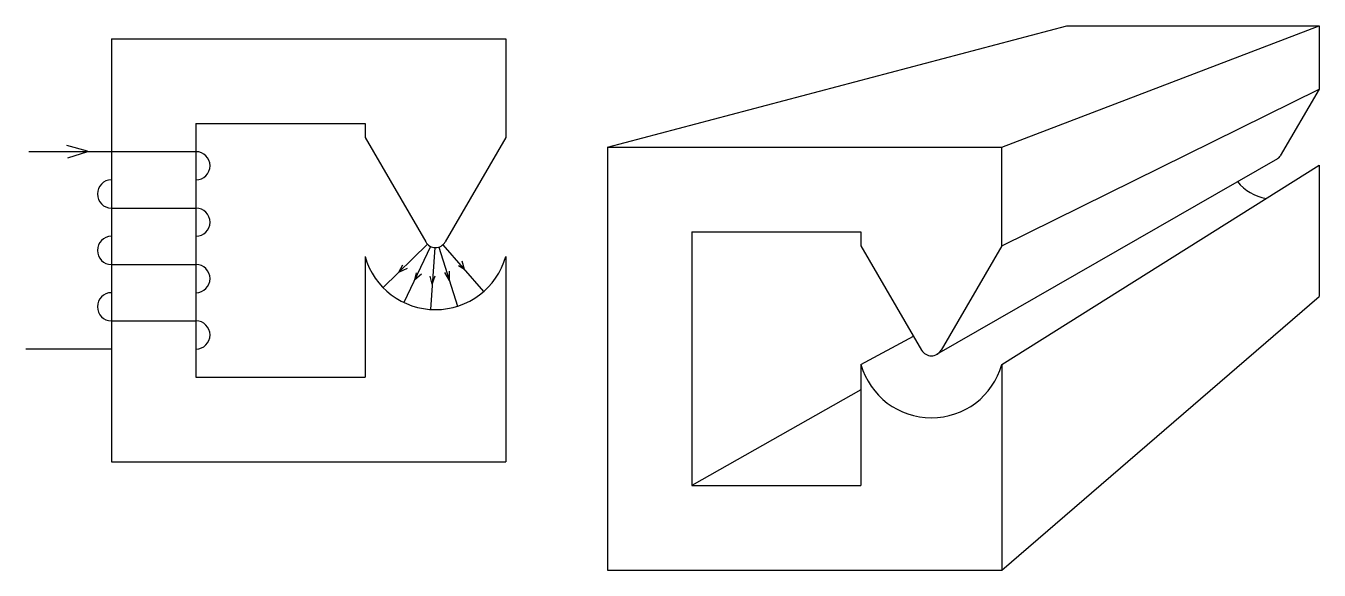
# Model space of a CAD drawing. Extents: x 62 to 291, y 36 to 133.
import ezdxf

# ---------------------------------------------------------------- set-up
doc = ezdxf.new("R2010")
doc.units = 0
doc.layers.get('0').update_dxf_attribs({"linetype": 'CONTINUOUS'})

msp = doc.modelspace()

# ---------------------------------------------------------------- linework, layer by layer
for p, q in [((165.11, 111.36), (246.63, 132.85)), ((235.11, 111.36), (291.43, 132.85)), ((246.63, 132.85), (291.43, 132.85)), ((291.43, 132.85), (291.43, 121.65)), ((77.08, 130.55), (77.08, 55.55)), ((77.08, 130.55), (147.08, 130.55)), ((147.08, 130.55), (147.08, 113.05)), ((235.11, 93.86), (291.43, 121.65)), ((291.43, 121.65), (284.54, 109.81)), ((92.08, 115.55), (92.08, 70.55)), ((92.08, 115.55), (122.08, 115.55)), ((122.08, 115.55), (122.08, 113.05)), ((122.08, 113.05), (132.85, 94.54)), ((147.08, 113.05), (136.31, 94.54)), ((92.08, 110.55), (62.42, 110.55)), ((72.8, 110.63), (69.18, 111.67)), ((72.8, 110.55), (69.27, 109.43)), ((165.11, 111.36), (235.11, 111.36)), ((165.11, 111.36), (165.11, 36.36)), ((235.11, 93.86), (235.11, 111.36)), ((223.6, 74.63), (284.07, 109.34)), ((235.11, 72.79), (291.43, 108.17)), ((291.43, 108.17), (291.43, 84.85)), ((77.08, 100.55), (92.08, 100.55)), ((133.16, 94.15), (125.31, 86.44)), ((180.11, 96.36), (180.11, 51.36)), ((180.11, 96.36), (210.11, 96.36)), ((210.11, 96.36), (210.11, 93.86)), ((122.08, 91.98), (122.08, 70.55)), ((133.72, 93.74), (129, 83.81)), ((134.45, 93.55), (133.71, 82.58)), ((135.19, 93.64), (138.5, 83.16)), ((135.9, 94.04), (143.12, 85.75)), ((147.08, 91.98), (147.08, 55.55)), ((210.11, 93.86), (220.88, 75.36)), ((235.11, 93.86), (224.34, 75.36)), ((77.08, 90.55), (92.08, 90.55)), ((128.09, 89.18), (128.81, 90.51)), ((128.09, 89.18), (129.63, 89.9)), ((139.72, 89.65), (138.67, 90.31)), ((139.72, 89.65), (139.35, 91.13)), ((130.93, 87.88), (131.2, 89.08)), ((130.93, 87.88), (132.09, 88.87)), ((134.01, 87.08), (133.67, 88.46)), ((134.01, 87.08), (134.56, 88.53)), ((137.07, 87.7), (136.27, 89.15)), ((137.07, 87.7), (137.09, 89.35)), ((235.11, 36.36), (291.43, 84.85)), ((77.08, 80.55), (92.08, 80.55)), ((210.11, 72.79), (219.43, 77.84)), ((77.08, 75.55), (61.89, 75.55)), ((210.11, 72.79), (210.11, 51.36)), ((235.11, 72.79), (235.11, 36.36)), ((92.08, 70.55), (122.08, 70.55)), ((210.11, 68.34), (180.11, 51.36)), ((77.08, 55.55), (147.08, 55.55)), ((180.11, 51.36), (210.11, 51.36)), ((165.11, 36.36), (235.11, 36.36))]:
    msp.add_line(p, q)
for centre, radius, start, end in [((92.08, 108.05), 2.5, 270, 90), ((283.43, 110.45), 1.28, 299.8637, 329.7984), ((77.08, 103.05), 2.5, 90, 270), ((283.43, 110.45), 8.32, 218.7136, 260.2117), ((92.08, 98.05), 2.5, 270, 90), ((77.08, 93.05), 2.5, 90, 270), ((134.58, 95.55), 2, 210.2016, 329.7984), ((134.58, 95.55), 13, 195.9424, 344.0576), ((92.08, 88.05), 2.5, 270, 90), ((77.08, 83.05), 2.5, 90, 270), ((92.08, 78.05), 2.5, 270, 90), ((222.61, 76.36), 2, 210.2016, 329.7984), ((222.61, 76.36), 13, 195.9424, 344.0576)]:
    msp.add_arc(centre, radius, start, end)

doc.saveas('drawing.dxf')
